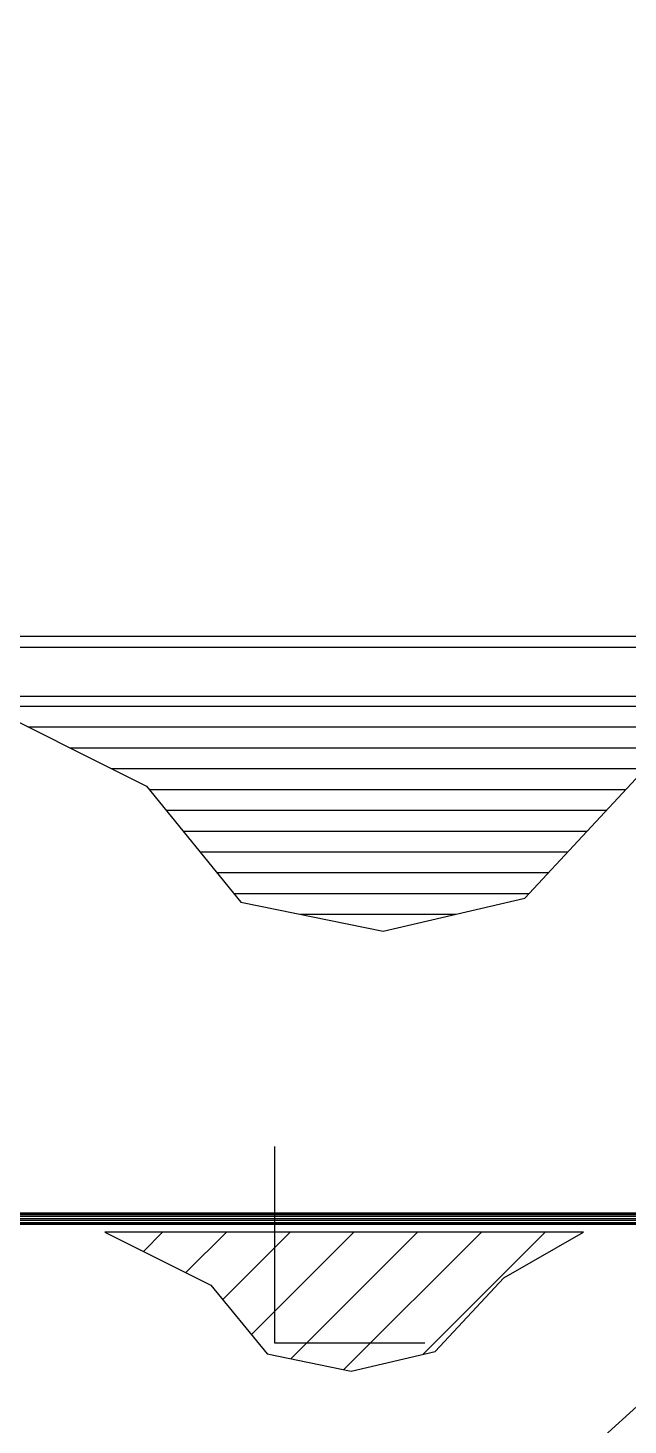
# Model space of a CAD drawing. Header units: metres. Extents: x 0 to 63075, y 0 to 44550.
# Drawn here: x 57412 to 57802, y 40929 to 41837 of the extents above; entities that cross this region are included whole.
import ezdxf

# ---------------------------------------------------------------- set-up
doc = ezdxf.new("R2010")
doc.units = ezdxf.units.M
doc.header["$LTSCALE"] = 75
for name, color, linetype in [('GSB', 7, 'Continuous'), ('ML6', 1, 'Continuous'), ('SDM', 7, 'Continuous'), ('SL1', 8, 'Continuous')]:
    doc.layers.add(name, color=color, linetype=linetype)
doc.styles.add('ROMANS', font='ROMANS.SHX')
doc.dimstyles.new('75___1-75', dxfattribs={"dimscale": 75, "dimtxt": 2.5, "dimasz": 2, "dimexe": 1.5, "dimexo": 1, "dimgap": 0.5, "dimtad": 1, "dimdec": 0, "dimzin": 12, "dimtxsty": 'ROMANS', "dimcen": 0, "dimclrd": 256, "dimclre": 256, "dimclrt": 3, "dimazin": 3, "dimtfac": 1, "dimtdec": 0, "dimtmove": 0, "dimatfit": 0, "dimfxl": 1, "dimlwd": -1, "dimlwe": -1, "dimarcsym": 0})

# ---------------------------------------------------------------- blocks, each defined once
blk = doc.blocks.new('A$C6bae614f')
at = {"layer": 'SL1'}
h = blk.add_hatch(dxfattribs=at)
h.set_pattern_fill('_USER', color=256, scale=90, angle=-0.00187, style=0, pattern_type=0)
h.set_pattern_definition([(359.99813, (316281.97, -18363.04), (0.00294, 90), [])])
h.paths.add_polyline_path([(399710.1, 50524), (396216.1, 50524.1), (396991.5, 50137.4), (397400.3, 49635.6), (398015.3, 49509.6), (398627.6, 49652.2), (399127.1, 50189.3)])
h = blk.add_hatch(dxfattribs=at)
h.set_pattern_fill('_USER', color=256, scale=195, angle=44.99813, style=0, pattern_type=0)
h.set_pattern_definition([(44.99813, (326091.56, -18363.04), (-137.8813, 137.89033), [])])
h.paths.add_polyline_path([(398882, 48207.9), (396811.2, 48208), (397270.7, 47978.8), (397513.1, 47681.3), (397877.6, 47606.7), (398240.5, 47691.2), (398536.5, 48009.5)])
for p, q in [((391398.6, 50786), (404849.7, 50785.5)), ((391398.6, 50737.7), (404849.7, 50737.3)), ((397545.5, 48578.5), (397545.5, 47728.5)), ((377937.3, 48284.9), (411365.7, 48283.8)), ((377942.2, 48290.2), (411365.7, 48289.1)), ((377948.1, 48292), (411365.7, 48290.9)), ((377932.9, 48267.6), (411365.7, 48266.5)), ((377934, 48277), (411365.7, 48275.9)), ((411365.7, 48257.2), (377934, 48258.3)), ((377937.3, 48250.4), (411058.5, 48249.3)), ((377942.2, 48245.1), (411052.9, 48244)), ((377948.1, 48243.2), (411051.7, 48242.1)), ((397545.5, 47728.5), (398195.5, 47728.5))]:
    blk.add_line(p, q, dxfattribs=at)
for points in [[(399710.1, 50524), (396216.1, 50524.1), (396991.5, 50137.4), (397400.3, 49635.6), (398015.3, 49509.6), (398627.6, 49652.2), (399127.1, 50189.3)], [(398882, 48207.9), (396811.2, 48208), (397270.7, 47978.8), (397513.1, 47681.3), (397877.6, 47606.7), (398240.5, 47691.2), (398536.5, 48009.5)]]:
    blk.add_lwpolyline(points, close=True, dxfattribs=at)
blk = doc.blocks.new('zw$15D4')
at = {"layer": 'ML6', "xscale": 0.2502808837766805, "yscale": 0.2502808837766805, "zscale": 0.2502808837766805}
blk.add_blockref('A$C6bae614f', (-85544.7, -3177.3), dxfattribs=at)

msp = doc.modelspace()

# ---------------------------------------------------------------- block references
at = {"layer": 'GSB', "xscale": 0.6000000000000068, "yscale": 0.6000000000000068, "zscale": 0.6000000000000068}
msp.add_blockref('zw$15D4', (49200, 35721.63), dxfattribs=at)

# ---------------------------------------------------------------- leaders
at = {"layer": 'SDM'}
msp.add_leader([(54745.58, 38156.14), (59453.13, 42438.72), (62243.43, 42438.72)], dimstyle='75___1-75', override={"dimtad": 0}, dxfattribs=at)

doc.saveas('drawing.dxf')
